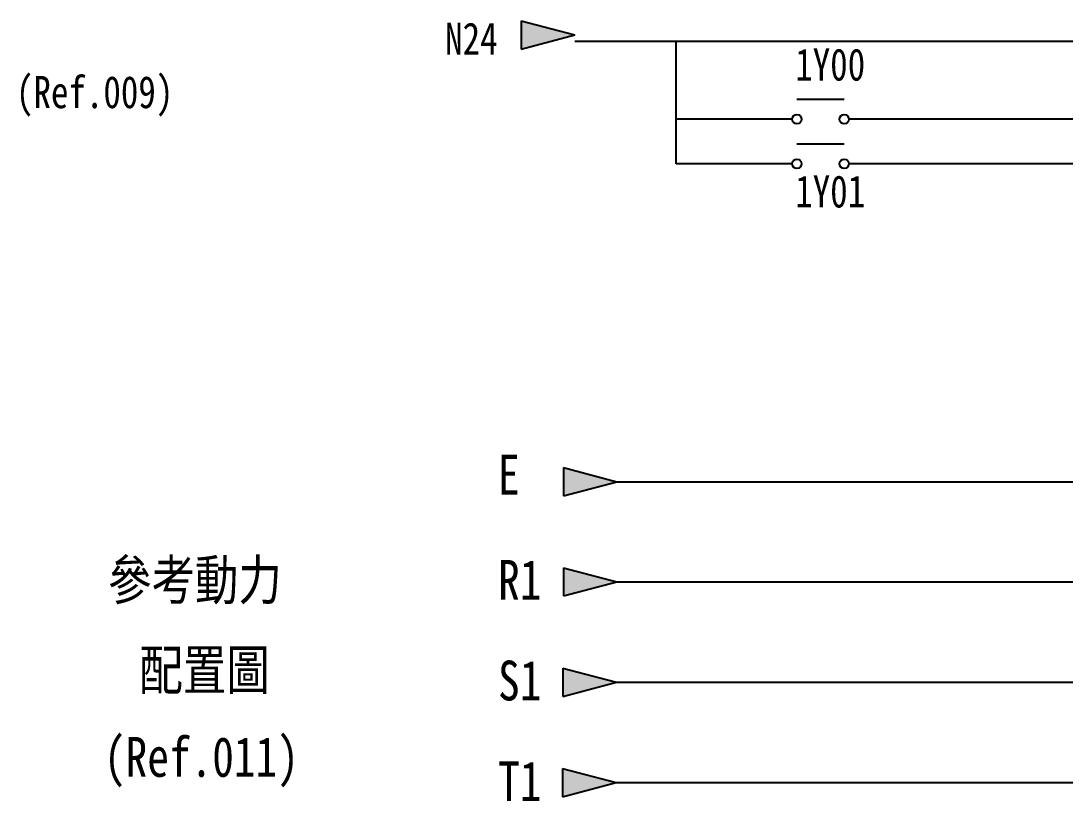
# Model space of a CAD drawing. Header units: millimetres. Extents: x -684 to 5961, y -1281 to 2539.
# Drawn here: x 2087.7 to 2146.5, y -365.3 to -321.3 of the extents above; entities that cross this region are included whole.
import ezdxf
from ezdxf.enums import TextEntityAlignment as Align

# ---------------------------------------------------------------- set-up
doc = ezdxf.new("R2010")
doc.units = ezdxf.units.MM
doc.header["$LTSCALE"] = 5
doc.header["$MEASUREMENT"] = 0
doc.layers.get('0').update_dxf_attribs({"linetype": 'CONTINUOUS'})
doc.layers.add('AIR', color=7, linetype='CONTINUOUS')
doc.styles.add('新細明體', font='', dxfattribs={"width": 0.8})
doc.styles.add('標楷體', font='', dxfattribs={"width": 0.8})
doc.styles.get('新細明體').set_extended_font_data('新細明體')
doc.styles.get('標楷體').set_extended_font_data('標楷體')

msp = doc.modelspace()

# ---------------------------------------------------------------- hatches: boundary and pattern name
at = {"linetype": 'Continuous'}
h = msp.add_hatch(color=0, dxfattribs=at)
h.dxf.hatch_style = 1
h.set_gradient(color1=(255, 255, 255), centered=1, one_color=1, tint=1)
h.paths.add_polyline_path([(2118.908, -322.128), (2115.889, -321.335), (2115.889, -322.922)])
h = msp.add_hatch(color=0, dxfattribs=at)
h.dxf.hatch_style = 1
h.set_gradient(color1=(255, 255, 255), centered=1, one_color=1, tint=1)
h.paths.add_polyline_path([(2121.289, -347.309), (2118.27, -346.516), (2118.27, -348.103)])
h = msp.add_hatch(color=0, dxfattribs=at)
h.dxf.hatch_style = 1
h.set_gradient(color1=(255, 255, 255), centered=1, one_color=1, tint=1)
h.paths.add_polyline_path([(2121.289, -352.955), (2118.27, -352.161), (2118.27, -353.749)])
h = msp.add_hatch(color=0, dxfattribs=at)
h.dxf.hatch_style = 1
h.set_gradient(color1=(255, 255, 255), centered=1, one_color=1, tint=1)
h.paths.add_polyline_path([(2121.266, -358.614), (2118.247, -357.82), (2118.247, -359.408)])
h = msp.add_hatch(color=0, dxfattribs=at)
h.dxf.hatch_style = 1
h.set_gradient(color1=(255, 255, 255), centered=1, one_color=1, tint=1)
h.paths.add_polyline_path([(2121.242, -364.273), (2118.224, -363.479), (2118.224, -365.067)])

# ---------------------------------------------------------------- linework, layer by layer
at = {"color": 0, "linetype": 'Continuous'}
for p, q in [((2115.889, -321.335), (2115.889, -322.922)), ((2115.889, -321.335), (2118.908, -322.128)), ((2115.889, -322.922), (2118.908, -322.128)), ((2118.27, -346.516), (2118.27, -348.103)), ((2118.27, -346.516), (2121.289, -347.309)), ((2118.27, -348.103), (2121.289, -347.309)), ((2118.27, -352.161), (2118.27, -353.749)), ((2118.27, -352.161), (2121.289, -352.955)), ((2118.27, -353.749), (2121.289, -352.955)), ((2118.247, -357.82), (2118.247, -359.408)), ((2118.247, -357.82), (2121.266, -358.614)), ((2118.247, -359.408), (2121.266, -358.614)), ((2118.224, -363.479), (2118.224, -365.067)), ((2118.224, -363.479), (2121.242, -364.273)), ((2118.224, -365.067), (2121.242, -364.273))]:
    msp.add_line(p, q, dxfattribs=at)
for p, q in [((2171.926, -322.492), (2118.908, -322.492)), ((2124.619, -329.391), (2124.619, -322.492)), ((2131.431, -325.742), (2134.098, -325.742)), ((2131.164, -326.876), (2124.619, -326.876)), ((2131.705, -326.887), (2131.697, -326.887)), ((2131.705, -326.887), (2131.697, -326.887)), ((2152.08, -326.876), (2134.365, -326.876)), ((2131.431, -328.257), (2134.098, -328.257)), ((2131.164, -329.391), (2124.619, -329.391)), ((2131.705, -329.402), (2131.697, -329.402)), ((2131.705, -329.402), (2131.697, -329.402)), ((2156.08, -329.391), (2134.365, -329.391)), ((2121.289, -347.309), (2164.546, -347.309)), ((2121.289, -352.955), (2169.626, -352.955)), ((2121.266, -358.614), (2174.706, -358.614)), ((2121.242, -364.273), (2179.786, -364.273))]:
    msp.add_line(p, q)
for centre in [(2131.431, -326.876), (2134.098, -326.876), (2131.431, -329.391), (2134.098, -329.391)]:
    msp.add_circle(centre, 0.267)

# ---------------------------------------------------------------- texts
at = {"layer": 'AIR', "width": 0.8}
for s, height, style, p in [('N24', 1.811, '標楷體', (2111.606, -323.238)), ('(Ref.009)', 1.811, '標楷體', (2087.419, -326.253)), ('E', 2.243, '標楷體', (2114.59, -348.034)), ('參考動力', 2.2434, '新細明體', (2092.609, -353.971)), ('R1', 2.2434, '標楷體', (2114.59, -353.963)), ('配置圖', 2.2434, '新細明體', (2094.381, -359.041)), ('S1', 2.2434, '標楷體', (2114.59, -359.638)), ('(Ref.011)', 2.2434, '標楷體', (2092.377, -363.943)), ('T1', 2.2434, '標楷體', (2114.59, -365.313))]:
    msp.add_text(s, height=height, dxfattribs=dict(at, style=style)).set_placement(p)
at = {"layer": 'AIR', "style": '標楷體', "width": 0.8}
for s, p in [('1Y00', (2133.309, -323.81)), ('1Y01', (2133.309, -330.961))]:
    msp.add_text(s, height=1.811, dxfattribs=at).set_placement(p, align=Align.MIDDLE)

doc.saveas('drawing.dxf')
